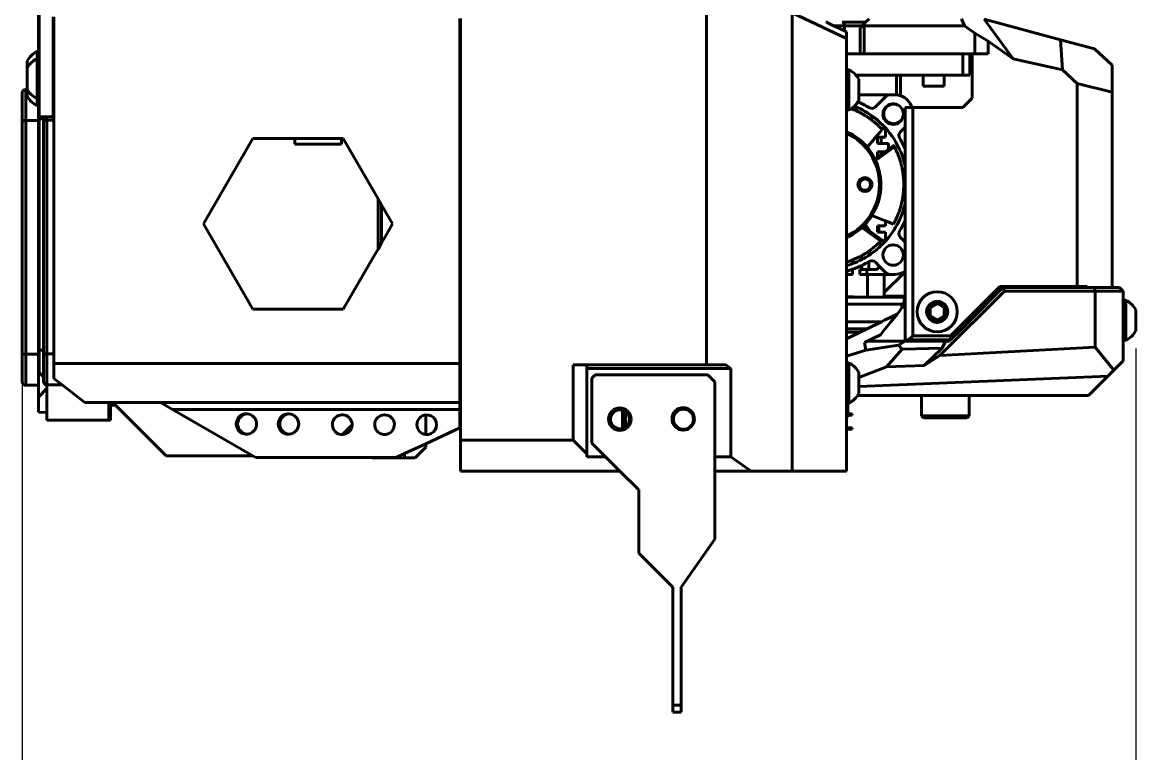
# Model space of a CAD drawing. Header units: millimetres. Extents: x 15 to 415, y 5 to 292.
# Drawn here: x 292.75 to 332.25, y 201.24 to 227.16 of the extents above; entities that cross this region are included whole.
import ezdxf

# ---------------------------------------------------------------- set-up
doc = ezdxf.new("R2010")
doc.units = ezdxf.units.MM
doc.layers.add('Annotations', color=7, linetype='Continuous')
doc.layers.add('Geometries', color=7, linetype='Continuous')
doc.styles.add('Shapr3', font='txt', dxfattribs={"height": 3.3495})
doc.dimstyles.new('ISO-25', dxfattribs={"dimtxt": 2.5, "dimasz": 2.5, "dimexe": 1.25, "dimexo": 0.625, "dimtad": 1, "dimtxsty": 'Standard', "dimcen": 2.5, "dimadec": 0, "dimazin": 0, "dimtfac": 1, "dimtmove": 0, "dimatfit": 3, "dimfxl": 1, "dimarcsym": 0})

# ---------------------------------------------------------------- blocks, each defined once
blk = doc.blocks.new('*D3')
at = {"layer": 'Annotations', "color": 0, "linetype": 'Continuous', "lineweight": 15}
for p, q in [((332.255, 215.59), (332.255, 187.633)), ((292.745, 214.808), (292.745, 187.633)), ((295.245, 188.883), (329.755, 188.883))]:
    blk.add_line(p, q, dxfattribs=at)
at = {"layer": 'Annotations', "color": 0}
for points in [[(295.245, 189.299), (295.245, 188.466), (292.745, 188.883)], [(329.755, 188.466), (329.755, 189.299), (332.255, 188.883)]]:
    blk.add_solid(points, dxfattribs=at)
at = {"layer": 'Defpoints', "color": 0}
for p in [(332.255, 216.215), (292.745, 215.433), (332.255, 188.883)]:
    blk.add_point(p, dxfattribs=at)
at = {"layer": 'Annotations', "color": 0, "lineweight": 15, "insert": (317.699, 191.576), "char_height": 3.3495, "attachment_point": 5, "style": 'Shapr3'}
blk.add_mtext('\\A1;158,04', dxfattribs=at)

msp = doc.modelspace()

# ---------------------------------------------------------------- linework, layer by layer
at = {"layer": 'Geometries', "linetype": 'Continuous', "lineweight": 40}
for p, q in [((293.3165, 226.1277), (293.3165, 232.3535)), ((293.3415, 225.5402), (293.3415, 229.4439)), ((317.0262, 215.0081), (317.0262, 228.1012)), ((293.8415, 225.5402), (293.8415, 227.3537)), ((293.8665, 225.5402), (293.8665, 227.3615)), ((308.2665, 227.2968), (308.2665, 225.2899)), ((308.2916, 227.2968), (308.2916, 225.2899)), ((320.0599, 212.0201), (320.0585, 227.4977)), ((320.0586, 227.4973), (321.9968, 226.5927)), ((322.7971, 227.2925), (322.6696, 227.1649)), ((326.0704, 227.2925), (326.1739, 227.0425)), ((326.8773, 227.2692), (329.5908, 226.5421)), ((326.8773, 227.2692), (327.9038, 225.8723)), ((321.2764, 227.1649), (321.2623, 227.1715)), ((321.2764, 227.1649), (321.461, 227.0788)), ((321.5444, 227.0399), (321.461, 227.0788)), ((321.9254, 226.8623), (321.5444, 227.0399)), ((321.5444, 227.0399), (321.9254, 227.0399)), ((322.6696, 227.1649), (321.8402, 227.1649)), ((321.9254, 227.0399), (321.9254, 226.8623)), ((321.9254, 227.0399), (322.5446, 227.0399)), ((321.9968, 226.829), (321.9254, 226.8623)), ((321.9968, 226.5927), (321.9968, 226.829)), ((322.5446, 227.0399), (322.4721, 226.9675)), ((322.4721, 226.0425), (322.4721, 226.9675)), ((322.5846, 227.08), (322.5446, 227.0399)), ((322.6696, 227.1649), (322.5846, 227.08)), ((322.6221, 227.0425), (322.5846, 227.08)), ((322.6221, 227.0425), (322.6221, 226.0425)), ((326.1739, 227.0425), (322.6221, 227.0425)), ((326.5507, 226.7761), (326.1739, 227.0425)), ((321.9968, 226.5927), (321.9968, 226.0399)), ((327.0242, 226.4942), (326.5507, 226.7761)), ((326.5507, 226.0425), (326.5507, 226.7761)), ((327.0242, 226.4942), (327.9038, 225.8723)), ((327.0242, 226.4942), (327.0242, 226.0425)), ((329.6548, 225.4754), (329.5908, 226.5421)), ((329.5908, 226.5421), (330.787, 226.2216)), ((293.3165, 226.1277), (293.2717, 226.1277)), ((293.2717, 225.8777), (293.2717, 226.1277)), ((293.3165, 225.8777), (293.3165, 226.1277)), ((324.2412, 226.0399), (321.9968, 226.0399)), ((324.711, 226.0399), (321.9968, 226.0399)), ((321.9968, 226.0399), (321.9968, 226.0399)), ((321.9968, 226.0399), (321.9968, 225.2899)), ((322.6221, 226.0425), (322.4721, 226.0425)), ((322.6221, 226.0425), (324.2412, 226.0425)), ((324.2412, 226.0425), (324.2412, 226.0399)), ((324.2412, 226.0425), (324.3209, 226.0425)), ((324.2412, 226.0399), (324.3209, 226.0399)), ((324.3209, 226.0399), (324.3209, 226.0425)), ((324.3209, 226.0425), (324.711, 226.0425)), ((324.711, 226.0425), (324.711, 226.0399)), ((324.711, 226.0425), (325.1709, 226.0425)), ((325.461, 226.0399), (324.711, 226.0399)), ((325.1709, 226.0425), (325.1711, 226.0425)), ((325.1711, 226.0425), (325.461, 226.0425)), ((325.461, 226.0425), (325.461, 226.0399)), ((325.461, 226.0425), (326.3971, 226.0425)), ((326.1209, 226.0399), (325.461, 226.0399)), ((326.1209, 225.2899), (326.1209, 226.0399)), ((326.1209, 226.0399), (326.3709, 226.0399)), ((326.3709, 226.0399), (326.3709, 225.2899)), ((326.3971, 226.0425), (326.4033, 226.0363)), ((326.3971, 226.0425), (326.5507, 226.0425)), ((326.3971, 226.0425), (326.4471, 225.9925)), ((326.5507, 226.0425), (327.0242, 226.0425)), ((330.787, 226.2216), (331.4221, 225.6396)), ((292.921, 225.5403), (292.921, 225.7902)), ((293.2717, 224.4527), (293.2717, 225.8777)), ((293.2717, 225.8777), (293.3165, 225.8777)), ((293.3165, 225.8777), (293.3335, 225.8777)), ((293.3335, 225.5402), (293.3335, 225.8777)), ((326.4471, 225.9925), (326.4471, 224.4675)), ((329.6548, 225.4754), (327.9038, 225.8723)), ((331.4221, 225.6396), (331.4221, 224.6822)), ((292.921, 224.7902), (292.921, 225.5402)), ((293.3335, 224.7902), (293.3335, 225.5402)), ((293.3335, 225.5402), (293.3415, 225.5402)), ((293.3415, 224.7902), (293.3415, 225.5402)), ((293.8415, 224.7902), (293.8415, 225.5402)), ((293.8665, 225.5402), (293.8415, 225.5402)), ((293.8665, 224.7902), (293.8665, 225.5402)), ((308.2665, 225.2899), (308.2916, 225.2899)), ((308.2665, 225.2899), (308.2665, 224.1633)), ((308.2916, 225.2899), (308.2916, 224.1633)), ((322.0172, 225.2899), (321.9968, 225.2899)), ((321.9968, 225.2899), (321.9968, 225.1402)), ((322.0791, 225.4777), (322.0172, 225.4777)), ((322.0172, 225.4777), (322.0172, 225.2899)), ((322.0172, 225.2899), (322.0172, 225.1402)), ((322.0791, 225.4777), (322.0791, 224.0527)), ((323.7601, 225.2899), (322.3256, 225.2899)), ((323.7601, 224.5905), (323.7601, 225.2899)), ((323.9101, 225.2899), (323.7601, 225.2899)), ((323.9101, 225.2899), (323.9101, 224.5597)), ((324.711, 225.2899), (323.9101, 225.2899)), ((325.461, 225.2899), (324.711, 225.2899)), ((324.711, 225.2899), (324.711, 224.8965)), ((326.1209, 225.2899), (325.461, 225.2899)), ((325.461, 225.2899), (325.461, 224.8965)), ((326.3709, 225.2899), (326.1209, 225.2899)), ((329.6548, 225.4754), (330.1813, 224.9884)), ((321.9968, 225.1402), (321.9968, 224.3902)), ((322.0172, 225.1402), (321.9968, 225.1402)), ((322.0172, 225.1402), (322.0172, 224.3902)), ((322.4297, 225.1402), (322.4297, 224.5925)), ((325.461, 224.8965), (324.711, 224.8965)), ((330.1813, 217.7878), (330.1813, 224.9884)), ((331.4221, 224.6822), (330.1813, 224.9884)), ((292.7453, 223.6295), (292.7453, 224.6563)), ((292.8703, 224.7813), (292.8703, 223.6813)), ((292.8703, 224.7813), (292.921, 224.7813)), ((292.921, 224.7813), (292.921, 224.7901)), ((292.921, 224.5402), (292.921, 224.7813)), ((293.2717, 224.4527), (293.3165, 224.4527)), ((293.2717, 224.2027), (293.2717, 224.4527)), ((293.3165, 224.2027), (293.3165, 224.4527)), ((293.3165, 224.4527), (293.3335, 224.4527)), ((293.3335, 224.4527), (293.3335, 224.7902)), ((293.3335, 224.7902), (293.3415, 224.7902)), ((293.3415, 223.8053), (293.3415, 224.7902)), ((293.8415, 224.7902), (293.8665, 224.7902)), ((293.8415, 223.8053), (293.8415, 224.7902)), ((293.8665, 223.6938), (293.8665, 224.7902)), ((322.4297, 224.5925), (322.4297, 224.3902)), ((323.5289, 224.5925), (322.4297, 224.5925)), ((323.3963, 224.5376), (323.022, 224.1633)), ((323.7101, 224.5925), (323.5289, 224.5925)), ((326.4471, 224.4675), (326.1221, 224.1425)), ((331.4221, 224.6822), (331.4221, 217.7503)), ((293.2717, 224.2027), (293.3165, 224.2027)), ((293.3165, 223.6813), (293.3165, 224.2027)), ((308.2916, 224.1633), (308.2665, 224.1633)), ((308.2665, 224.1633), (308.2665, 222.6633)), ((308.2916, 224.1633), (308.2916, 222.6633)), ((321.9968, 224.3902), (322.0172, 224.3902)), ((321.9968, 224.3902), (321.9968, 224.2823)), ((321.9968, 224.2823), (321.9968, 224.1518)), ((321.9968, 224.1518), (322.0172, 224.1454)), ((321.9968, 224.1518), (321.9968, 223.2846)), ((322.0172, 224.3902), (322.0172, 224.2762)), ((322.0172, 224.2762), (322.0172, 224.1454)), ((322.0172, 224.1454), (322.0172, 224.0527)), ((322.0172, 224.0527), (322.0791, 224.0527)), ((324.0721, 223.4457), (324.0721, 224.1425)), ((324.0721, 224.1425), (324.3101, 224.1425)), ((324.3101, 224.1425), (324.3471, 224.1425)), ((324.3471, 224.1425), (324.3471, 216.0425)), ((324.3471, 224.1425), (326.1221, 224.1425)), ((292.7453, 223.6295), (292.7453, 223.6301)), ((292.7453, 215.4331), (292.7453, 223.6295)), ((293.3165, 223.6813), (292.8703, 223.6813)), ((292.8703, 223.6813), (292.8703, 215.3813)), ((293.3165, 215.3813), (293.3165, 223.6813)), ((293.4953, 223.8053), (293.3415, 223.8053)), ((293.3415, 223.8053), (293.3415, 223.7331)), ((293.4953, 223.7331), (293.3415, 223.7331)), ((293.3415, 223.7331), (293.3415, 215.526)), ((293.4953, 223.7331), (293.4953, 223.8053)), ((293.6203, 223.8053), (293.4953, 223.8053)), ((293.4953, 223.642), (293.4953, 223.7331)), ((293.4953, 215.526), (293.4953, 223.642)), ((293.6203, 223.8053), (293.6203, 223.6938)), ((293.8415, 223.8053), (293.6203, 223.8053)), ((293.6203, 223.6938), (293.6203, 215.3938)), ((293.8665, 223.6938), (293.6203, 223.6938)), ((293.8665, 215.3938), (293.8665, 223.6938)), ((321.9968, 223.2846), (321.9968, 223.2296)), ((321.9968, 223.2296), (321.9968, 219.5804)), ((323.3726, 223.39), (323.2274, 223.39)), ((323.3726, 223.09), (323.3726, 223.39)), ((323.9059, 223.2794), (324.0721, 223.4457)), ((324.0721, 222.6728), (324.0721, 223.4457)), ((300.9237, 223.0401), (299.1737, 220.009)), ((302.4203, 223.0401), (300.9237, 223.0401)), ((302.4203, 223.0401), (302.4203, 222.8367)), ((304.0703, 223.0401), (302.4203, 223.0401)), ((304.0703, 222.8367), (302.4203, 222.8367)), ((304.1351, 223.0401), (304.0703, 223.0401)), ((304.0703, 223.0401), (304.0703, 222.8367)), ((305.3703, 220.9006), (304.1351, 223.0401)), ((323.0944, 222.865), (323.0944, 223.09)), ((323.0944, 223.09), (323.2194, 223.09)), ((323.2194, 222.865), (323.0944, 222.865)), ((323.2194, 223.09), (323.2194, 222.865)), ((323.2194, 223.09), (323.3726, 223.09)), ((323.4851, 222.865), (323.2194, 222.865)), ((323.4851, 222.662), (323.4851, 222.865)), ((308.2665, 222.6633), (308.2916, 222.6633)), ((308.2665, 222.6633), (308.2665, 222.6258)), ((308.2665, 222.6258), (308.2665, 221.5765)), ((308.2665, 222.6258), (308.2916, 222.6258)), ((308.2916, 222.6633), (308.2916, 222.6258)), ((308.2916, 222.6258), (308.2916, 221.5765)), ((323.0944, 222.3747), (323.0944, 222.565)), ((323.0944, 222.565), (323.2194, 222.565)), ((323.2194, 222.4666), (323.0944, 222.3746)), ((323.2194, 222.4666), (323.0944, 222.3747)), ((323.2194, 222.565), (323.2194, 222.4667)), ((323.2194, 222.565), (323.3532, 222.565)), ((323.3533, 222.565), (323.2194, 222.4666)), ((323.2194, 222.3976), (323.4463, 222.565)), ((323.3532, 222.565), (323.2194, 222.4666)), ((323.4851, 222.662), (323.3532, 222.565)), ((323.4851, 222.6619), (323.3533, 222.565)), ((323.4463, 222.565), (323.485, 222.5936)), ((323.485, 222.5936), (323.6898, 222.7447)), ((323.6644, 222.7939), (323.4851, 222.662)), ((323.6644, 222.7938), (323.4851, 222.6619)), ((323.6644, 222.7938), (323.6643, 222.7939)), ((323.6644, 222.7938), (323.6643, 222.7939)), ((323.6898, 222.7447), (323.6909, 222.7456)), ((324.0721, 222.0738), (324.0721, 222.6728)), ((323.0944, 222.3747), (323.0024, 222.3071)), ((323.0024, 222.307), (323.0944, 222.3746)), ((323.0267, 222.2553), (323.1414, 222.34)), ((323.1414, 222.34), (323.2194, 222.3976)), ((324.0721, 221.665), (324.0721, 222.0738)), ((324.0107, 221.665), (324.0721, 221.665)), ((324.0721, 220.7363), (324.0721, 221.665)), ((308.2665, 221.5765), (308.2916, 221.5765)), ((308.2665, 221.5765), (308.2665, 221.0765)), ((308.2916, 221.5765), (308.2916, 221.0765)), ((305.4953, 220.6841), (305.3703, 220.9006)), ((305.3703, 219.1173), (305.3703, 220.9006)), ((308.2665, 221.0765), (308.2665, 221.0638)), ((308.2916, 221.0765), (308.2665, 221.0765)), ((308.2665, 221.0638), (308.2665, 221.0635)), ((308.2916, 221.0638), (308.2665, 221.0638)), ((308.2665, 221.0635), (308.2665, 221.0487)), ((308.2665, 221.0635), (308.2916, 221.0635)), ((308.2665, 221.0487), (308.2665, 221.0066)), ((308.2916, 221.0487), (308.2665, 221.0487)), ((308.2665, 221.0066), (308.2665, 220.9421)), ((308.2665, 221.0066), (308.2916, 221.0066)), ((308.2916, 220.9421), (308.2665, 220.9421)), ((308.2665, 220.9421), (308.2665, 220.9388)), ((308.2665, 220.9388), (308.2665, 220.8925)), ((308.2665, 220.9388), (308.2916, 220.9388)), ((308.2665, 220.8925), (308.2665, 220.843)), ((308.2916, 220.8925), (308.2665, 220.8925)), ((308.2916, 221.0765), (308.2916, 221.0638)), ((308.2916, 221.0638), (308.2916, 221.0635)), ((308.2916, 221.0635), (308.2916, 221.0487)), ((308.2916, 221.0487), (308.2916, 221.0066)), ((308.2916, 221.0066), (308.2916, 220.9421)), ((308.2916, 220.9421), (308.2916, 220.9388)), ((308.2916, 220.9388), (308.2916, 220.8925)), ((308.2916, 220.8925), (308.2916, 220.843)), ((305.8851, 220.009), (305.4953, 220.6841)), ((305.4953, 220.6841), (305.4953, 220.0438)), ((308.2665, 220.843), (308.2665, 220.7811)), ((308.2665, 220.843), (308.2916, 220.843)), ((308.2665, 220.7811), (308.2916, 220.7811)), ((308.2665, 220.7811), (308.2665, 220.6873)), ((308.2665, 220.6873), (308.2665, 220.6776)), ((308.2916, 220.6873), (308.2665, 220.6873)), ((308.2665, 220.6776), (308.2916, 220.6776)), ((308.2665, 220.6776), (308.2665, 220.6043)), ((308.2916, 220.6043), (308.2665, 220.6043)), ((308.2665, 220.6043), (308.2665, 220.5523)), ((308.2665, 220.5523), (308.2665, 220.4998)), ((308.2665, 220.5523), (308.2916, 220.5523)), ((308.2665, 220.4998), (308.2916, 220.4998)), ((308.2665, 220.4998), (308.2665, 220.3242)), ((308.2916, 220.843), (308.2916, 220.7811)), ((308.2916, 220.7811), (308.2916, 220.6873)), ((308.2916, 220.6873), (308.2916, 220.6776)), ((308.2916, 220.6776), (308.2916, 220.6043)), ((308.2916, 220.6043), (308.2916, 220.5523)), ((308.2916, 220.5523), (308.2916, 220.4998)), ((308.2916, 220.4998), (308.2916, 220.3242)), ((324.0721, 220.1372), (324.0721, 220.7363)), ((308.2665, 220.3242), (308.2665, 220.3054)), ((308.2916, 220.3242), (308.2665, 220.3242)), ((308.2665, 220.3054), (308.2665, 220.2124)), ((308.2665, 220.3054), (308.2916, 220.3054)), ((308.2665, 220.2124), (308.2665, 220.1629)), ((308.2916, 220.2124), (308.2665, 220.2124)), ((308.2665, 220.1629), (308.2916, 220.1629)), ((308.2665, 220.1629), (308.2665, 220.125)), ((308.2665, 220.125), (308.2916, 220.125)), ((308.2665, 220.125), (308.2665, 219.8885)), ((308.2916, 220.3242), (308.2916, 220.3054)), ((308.2916, 220.3054), (308.2916, 220.2124)), ((308.2916, 220.2124), (308.2916, 220.1629)), ((308.2916, 220.1629), (308.2916, 220.125)), ((308.2916, 220.125), (308.2916, 219.8885)), ((323.3726, 219.94), (323.3726, 220.1135)), ((324.0721, 219.3644), (324.0721, 220.1372)), ((299.1737, 220.009), (300.9237, 216.9779)), ((305.4953, 219.3338), (305.4953, 220.0438)), ((305.8851, 220.009), (305.6203, 219.5504)), ((308.2665, 219.8885), (308.2665, 219.8587)), ((308.2916, 219.8885), (308.2665, 219.8885)), ((308.2665, 219.8587), (308.2665, 219.755)), ((308.2665, 219.8587), (308.2916, 219.8587)), ((308.2665, 219.755), (308.2665, 219.7129)), ((308.2916, 219.755), (308.2665, 219.755)), ((308.2665, 219.7129), (308.2665, 219.6933)), ((308.2665, 219.7129), (308.2916, 219.7129)), ((308.2665, 219.6933), (308.2665, 219.44)), ((308.2665, 219.6933), (308.2916, 219.6933)), ((308.2916, 219.8885), (308.2916, 219.8587)), ((308.2916, 219.8587), (308.2916, 219.755)), ((308.2916, 219.755), (308.2916, 219.7129)), ((308.2916, 219.7129), (308.2916, 219.6933)), ((308.2916, 219.6933), (308.2916, 219.44)), ((322.537, 219.8807), (323.2085, 219.4004)), ((322.5786, 219.9197), (322.8356, 219.7352)), ((322.8356, 219.7354), (322.5787, 219.9198)), ((322.8356, 219.7354), (322.6731, 219.9674)), ((323.2462, 219.4406), (322.8356, 219.7354)), ((323.2462, 219.4406), (322.8356, 219.7352)), ((323.0944, 219.715), (323.0944, 219.94)), ((323.0944, 219.94), (323.1444, 219.94)), ((323.1444, 219.715), (323.0944, 219.715)), ((323.1444, 219.94), (323.1444, 219.715)), ((323.1444, 219.94), (323.3726, 219.94)), ((323.3726, 219.715), (323.1444, 219.715)), ((323.3726, 219.415), (323.3726, 219.715)), ((305.3703, 219.1173), (305.4953, 219.3338)), ((305.4953, 219.3338), (305.6203, 219.5504)), ((308.2665, 219.44), (308.2665, 219.4224)), ((308.2916, 219.44), (308.2665, 219.44)), ((308.2665, 219.4224), (308.2665, 219.3813)), ((308.2916, 219.4224), (308.2665, 219.4224)), ((308.2665, 219.3813), (308.2665, 219.277)), ((308.2665, 219.3813), (308.2916, 219.3813)), ((308.2916, 219.44), (308.2916, 219.4224)), ((308.2916, 219.4224), (308.2916, 219.3813)), ((308.2916, 219.3813), (308.2916, 219.277)), ((321.9968, 219.5804), (321.9968, 219.5254)), ((321.9968, 219.5254), (321.9968, 218.6583)), ((323.2225, 219.415), (323.3726, 219.415)), ((323.2462, 219.4406), (323.2462, 219.4407)), ((323.2462, 219.4406), (323.2462, 219.4407)), ((324.0721, 219.3644), (323.9059, 219.5307)), ((324.0721, 218.333), (324.0721, 219.3644)), ((304.1351, 216.9779), (305.2453, 218.9009)), ((305.3703, 219.1173), (305.2453, 218.9009)), ((308.2916, 219.277), (308.2665, 219.277)), ((308.2665, 219.277), (308.2665, 219.2461)), ((308.2665, 219.2461), (308.2665, 219.0049)), ((308.2665, 219.2461), (308.2916, 219.2461)), ((308.2665, 219.0049), (308.2665, 218.9687)), ((308.2916, 219.0049), (308.2665, 219.0049)), ((308.2665, 218.9687), (308.2665, 218.9197)), ((308.2916, 218.9687), (308.2665, 218.9687)), ((308.2665, 218.9197), (308.2665, 218.8252)), ((308.2665, 218.9197), (308.2916, 218.9197)), ((308.2916, 219.277), (308.2916, 219.2461)), ((308.2916, 219.2461), (308.2916, 219.0049)), ((308.2916, 219.0049), (308.2916, 218.9687)), ((308.2916, 218.9687), (308.2916, 218.9197)), ((308.2916, 218.9197), (308.2916, 218.8252)), ((322.5351, 218.887), (322.5351, 218.7451)), ((322.7967, 219.0499), (322.7851, 219.0418)), ((322.7851, 219.0418), (322.7851, 218.8913)), ((322.7967, 219.05), (322.8684, 218.9476)), ((308.2665, 218.8252), (308.2665, 218.8053)), ((308.2916, 218.8252), (308.2665, 218.8252)), ((308.2665, 218.8053), (308.2665, 218.6226)), ((308.2665, 218.8053), (308.2916, 218.8053)), ((308.2665, 218.6226), (308.2665, 218.5714)), ((308.2916, 218.6226), (308.2665, 218.6226)), ((308.2665, 218.5714), (308.2665, 218.5193)), ((308.2916, 218.5714), (308.2665, 218.5714)), ((308.2665, 218.5193), (308.2665, 218.4437)), ((308.2665, 218.5193), (308.2916, 218.5193)), ((308.2916, 218.8252), (308.2916, 218.8053)), ((308.2916, 218.8053), (308.2916, 218.6226)), ((308.2916, 218.6226), (308.2916, 218.5714)), ((308.2916, 218.5714), (308.2916, 218.5193)), ((308.2916, 218.5193), (308.2916, 218.4437)), ((321.9968, 218.6583), (321.9968, 218.5277)), ((321.9968, 218.5277), (321.9968, 218.3327)), ((322.2101, 218.5995), (322.2101, 218.7336)), ((322.5351, 218.5353), (322.5351, 218.3925)), ((322.7851, 218.6703), (322.7851, 218.3925)), ((323.022, 218.6468), (323.1415, 218.5273)), ((323.1415, 218.5273), (323.3788, 218.29)), ((308.2916, 218.4437), (308.2665, 218.4437)), ((308.2665, 218.4437), (308.2665, 218.4332)), ((308.2665, 218.4332), (308.2665, 218.3305)), ((308.2665, 218.4332), (308.2916, 218.4332)), ((308.2665, 218.3305), (308.2665, 218.2693)), ((308.2916, 218.3305), (308.2665, 218.3305)), ((308.2665, 218.2693), (308.2665, 218.2193)), ((308.2916, 218.2693), (308.2665, 218.2693)), ((308.2665, 218.2193), (308.2665, 218.2015)), ((308.2665, 218.2193), (308.2916, 218.2193)), ((308.2665, 218.2015), (308.2916, 218.2015)), ((308.2665, 218.2015), (308.2665, 217.7015)), ((308.2916, 218.4437), (308.2916, 218.4332)), ((308.2916, 218.4332), (308.2916, 218.3305)), ((308.2916, 218.3305), (308.2916, 218.2693)), ((308.2916, 218.2693), (308.2916, 218.2193)), ((308.2916, 218.2193), (308.2916, 218.2015)), ((308.2916, 218.2015), (308.2916, 217.7015)), ((321.9968, 218.3327), (321.9968, 218.2175)), ((321.9968, 218.2175), (322.2101, 218.2175)), ((321.9968, 218.2175), (321.9968, 217.4242)), ((322.2101, 218.2175), (322.2101, 218.3998)), ((322.4601, 218.3925), (322.4601, 218.2175)), ((322.5351, 218.3925), (322.4601, 218.3925)), ((322.4601, 218.2175), (322.7101, 218.2175)), ((322.7101, 218.3925), (322.5351, 218.3925)), ((322.7851, 218.3925), (322.7101, 218.3925)), ((322.7101, 218.2175), (322.7101, 218.3925)), ((322.7101, 218.2175), (322.7376, 218.2175)), ((322.7376, 218.2175), (322.7376, 217.415)), ((322.7376, 218.2175), (323.3326, 218.2175)), ((323.0169, 218.3925), (322.7851, 218.3925)), ((324.0479, 218.29), (323.3326, 217.5747)), ((323.3326, 218.2175), (323.3326, 217.5747)), ((323.3326, 218.2175), (323.5289, 218.2175)), ((323.3963, 218.2724), (323.3788, 218.29)), ((323.5289, 218.2175), (323.7101, 218.2175)), ((324.0479, 218.29), (324.0023, 218.29)), ((324.0721, 218.29), (324.0479, 218.29)), ((324.0721, 218.29), (324.0721, 218.333)), ((324.0721, 217.4503), (324.0721, 218.29)), ((308.2665, 217.7015), (308.2665, 217.5192)), ((308.2916, 217.7015), (308.2665, 217.7015)), ((308.2916, 217.7015), (308.2916, 217.5192)), ((325.688, 216.0425), (327.4333, 217.7878)), ((327.5393, 217.7878), (325.719, 215.9675)), ((326.3557, 216.5634), (327.5426, 217.7503)), ((327.5393, 217.7878), (327.4333, 217.7878)), ((330.1813, 217.7878), (327.5393, 217.7878)), ((327.5944, 217.6253), (327.5426, 217.7503)), ((327.5426, 217.7503), (327.7472, 217.7503)), ((327.7472, 217.7503), (328.2472, 217.7503)), ((328.2472, 217.7503), (329.0222, 217.7503)), ((329.0222, 217.7503), (330.4972, 217.7503)), ((330.1813, 217.7878), (330.5277, 217.7878)), ((330.4972, 217.7503), (330.5277, 217.7503)), ((330.5277, 217.7503), (330.5277, 217.7878)), ((330.5277, 217.7503), (330.7766, 217.7503)), ((330.8101, 217.6253), (330.7766, 217.7503)), ((330.7766, 217.7503), (331.4221, 217.7503)), ((331.4221, 217.7503), (331.6813, 217.7503)), ((331.6813, 217.7503), (331.8063, 217.6253)), ((308.2665, 217.5192), (308.2916, 217.5192)), ((308.2665, 217.5192), (308.2665, 216.4133)), ((308.2916, 217.5192), (308.2916, 216.4133)), ((321.9968, 217.4242), (321.9968, 217.415)), ((321.9968, 217.4242), (322.2351, 217.4242)), ((322.2694, 217.415), (321.9968, 217.415)), ((321.9968, 217.415), (321.9968, 217.165)), ((322.2694, 217.415), (322.2351, 217.4242)), ((322.7376, 217.415), (322.2694, 217.415)), ((323.3326, 217.415), (322.7376, 217.415)), ((323.3326, 217.4503), (323.3326, 217.5747)), ((323.3326, 217.4436), (323.3326, 217.4503)), ((323.3377, 217.4503), (323.3326, 217.4436)), ((323.3326, 217.4503), (323.3377, 217.4503)), ((323.3326, 217.415), (323.3326, 217.4436)), ((324.0351, 217.415), (323.3326, 217.415)), ((323.3377, 217.4503), (324.0721, 217.4503)), ((324.0351, 217.24), (324.0351, 217.415)), ((324.0721, 217.2179), (324.0721, 217.4503)), ((327.5944, 217.6253), (325.3071, 215.338)), ((330.8101, 217.6253), (327.5944, 217.6253)), ((330.8101, 215.6373), (330.8101, 217.6253)), ((331.8063, 217.6253), (330.8101, 217.6253)), ((331.8063, 217.5253), (331.8063, 217.6253)), ((331.8063, 217.5253), (331.8063, 216.9652)), ((331.9041, 217.3027), (331.8422, 217.3027)), ((331.8422, 217.3027), (331.8422, 216.9652)), ((331.9041, 217.3027), (331.9041, 215.8777)), ((300.9237, 216.9779), (304.1351, 216.9779)), ((323.9601, 217.165), (321.9968, 217.165)), ((321.9968, 217.165), (321.9968, 216.54)), ((323.7864, 216.8118), (323.879, 216.9277)), ((323.879, 216.9277), (323.9216, 216.9811)), ((323.9601, 217.0292), (323.9216, 216.9811)), ((323.9601, 217.0292), (323.9601, 217.165)), ((324.0351, 217.1232), (323.9601, 217.0292)), ((324.0351, 217.24), (324.0351, 217.2179)), ((324.0351, 217.2179), (324.0351, 217.1232)), ((324.0721, 217.2179), (324.0351, 217.2179)), ((324.0721, 217.1696), (324.0351, 217.1232)), ((324.0721, 217.1696), (324.0721, 217.2179)), ((324.0721, 215.8925), (324.0721, 217.1696)), ((324.961, 217.0346), (324.9804, 217.0458)), ((324.961, 217.0346), (324.961, 216.995)), ((324.961, 216.7548), (324.961, 216.995)), ((325.2049, 217.1754), (324.9804, 217.0458)), ((325.211, 217.1789), (325.2049, 217.1754)), ((325.211, 217.1789), (325.4544, 217.0384)), ((325.461, 217.0346), (325.4544, 217.0384)), ((325.461, 217.0346), (325.461, 217.0257)), ((325.461, 217.0257), (325.461, 216.7855)), ((331.8422, 216.9652), (331.8063, 216.9652)), ((331.8063, 216.2152), (331.8063, 216.9652)), ((331.8422, 216.9652), (331.8422, 216.2152)), ((332.2547, 216.9652), (332.2547, 216.2152)), ((323.2353, 216.54), (321.9968, 216.54)), ((321.9968, 216.54), (321.9968, 216.29)), ((322.7283, 216.29), (323.2353, 216.54)), ((323.2353, 216.54), (323.3418, 216.5925)), ((323.3418, 216.5925), (323.7864, 216.8118)), ((323.5693, 216.54), (323.4191, 216.3518)), ((323.7864, 216.8118), (323.5693, 216.54)), ((324.961, 216.7459), (324.961, 216.7548)), ((324.961, 216.7459), (324.9676, 216.7421)), ((325.211, 216.6016), (324.9676, 216.7421)), ((325.211, 216.6016), (325.217, 216.605)), ((325.211, 216.5152), (325.2112, 216.5152)), ((325.217, 216.605), (325.461, 216.7459)), ((325.461, 216.7459), (325.461, 216.7855)), ((326.0596, 216.2673), (326.3557, 216.5634)), ((308.2916, 216.4133), (308.2665, 216.4133)), ((308.2665, 216.4133), (308.2665, 215.0521)), ((308.2916, 216.4133), (308.2916, 214.9133)), ((322.7283, 216.29), (321.9968, 216.29)), ((321.9968, 216.29), (321.9968, 216.165)), ((322.4749, 216.165), (321.9968, 216.165)), ((321.9968, 216.165), (321.9968, 215.9292)), ((321.9968, 215.9292), (322.4749, 216.165)), ((322.4749, 216.165), (322.7283, 216.29)), ((323.2699, 216.165), (323.2077, 216.0871)), ((323.3697, 216.29), (323.2699, 216.165)), ((323.3697, 216.29), (323.4095, 216.3399)), ((323.4191, 216.3518), (323.4095, 216.3399)), ((325.6848, 215.8925), (326.0596, 216.2673)), ((331.8422, 216.2152), (331.8063, 216.2152)), ((331.8063, 215.151), (331.8063, 216.2152)), ((331.8422, 216.2152), (331.8422, 215.8777)), ((321.9968, 215.9292), (321.9968, 215.3132)), ((323.1988, 216.076), (322.6292, 215.7951)), ((322.6292, 215.7951), (322.789, 215.8528)), ((322.6774, 215.5272), (322.6292, 215.7951)), ((322.789, 215.8528), (324.0779, 215.8528)), ((323.1988, 216.076), (323.2077, 216.0871)), ((324.0779, 215.8528), (323.8376, 215.7089)), ((324.1971, 215.8925), (324.0721, 215.8925)), ((324.0779, 215.8528), (325.5059, 215.8528)), ((324.1971, 215.8925), (324.3471, 216.0425)), ((325.644, 215.8925), (324.1971, 215.8925)), ((324.3471, 216.0425), (325.688, 216.0425)), ((325.5059, 215.8528), (325.3838, 215.6014)), ((325.6451, 215.8528), (325.5059, 215.8528)), ((325.719, 215.9675), (325.644, 215.8925)), ((325.644, 215.8925), (325.6848, 215.8925)), ((325.6451, 215.8528), (325.6848, 215.8925)), ((325.719, 215.9675), (325.688, 216.0425)), ((331.9041, 215.8777), (331.8422, 215.8777)), ((292.7453, 214.4063), (292.7453, 215.4331)), ((292.8703, 215.3813), (293.3165, 215.3813)), ((292.8703, 215.3813), (292.8703, 214.2813)), ((293.3165, 214.2813), (293.3165, 215.3813)), ((293.4953, 215.526), (293.3415, 215.526)), ((293.3415, 214.7316), (293.3415, 215.526)), ((293.4953, 215.4456), (293.4953, 215.526)), ((293.4953, 214.5779), (293.4953, 215.4456)), ((293.6203, 215.3938), (293.6203, 214.2938)), ((293.6203, 215.3938), (293.8665, 215.3938)), ((293.8665, 215.0521), (293.8665, 215.3938)), ((322.6774, 215.5272), (321.9968, 215.3132)), ((322.6774, 215.5272), (323.8376, 215.7089)), ((323.4067, 214.9398), (323.9727, 215.5591)), ((323.8376, 215.7089), (323.9727, 215.5591)), ((323.9727, 215.5591), (325.3838, 215.6014)), ((325.3838, 215.6014), (324.7418, 214.9798)), ((325.3071, 215.338), (324.7418, 214.9798)), ((325.3071, 215.338), (330.8101, 215.6373)), ((330.8101, 215.6373), (331.4728, 214.8176)), ((293.8665, 215.0521), (308.2665, 215.0521)), ((293.8665, 214.52), (293.8665, 215.0521)), ((308.2665, 214.9133), (308.2665, 215.0521)), ((312.2899, 215.0081), (312.7649, 215.0081)), ((312.2899, 212.3398), (312.2899, 215.0081)), ((312.7649, 215.0081), (317.0262, 215.0081)), ((312.7649, 215.0081), (312.7813, 214.9916)), ((312.7813, 214.9916), (312.7813, 214.8831)), ((317.7046, 215.0081), (317.0262, 215.0081)), ((317.7046, 215.0081), (317.8831, 214.8831)), ((321.9968, 215.3132), (321.9968, 214.8842)), ((322.0172, 215.0777), (322.0172, 214.7402)), ((322.0791, 215.0777), (322.0172, 215.0777)), ((322.0791, 215.0777), (322.0791, 213.6527)), ((322.4297, 214.563), (323.4067, 214.9398)), ((324.7418, 214.9798), (323.4067, 214.9398)), ((331.4728, 214.8176), (331.8063, 215.151)), ((293.3415, 214.7316), (293.4953, 214.5779)), ((293.4953, 214.4188), (293.4953, 214.5779)), ((308.2665, 214.9133), (308.2916, 214.9133)), ((308.2665, 214.8758), (308.2665, 214.9133)), ((308.2665, 214.8758), (308.2916, 214.8758)), ((308.2665, 214.2263), (308.2665, 214.8758)), ((308.2916, 214.9133), (308.2916, 214.8758)), ((308.2916, 214.8758), (308.2916, 214.2263)), ((312.7813, 214.8831), (312.7813, 211.8483)), ((317.8831, 214.8831), (312.7813, 214.8831)), ((313.0753, 214.6581), (312.9503, 214.5331)), ((313.0753, 214.6581), (317.075, 214.6581)), ((317.3248, 214.4081), (317.075, 214.6581)), ((317.8831, 214.8831), (317.8831, 211.7398)), ((321.9968, 214.884), (321.9968, 214.8842)), ((321.9968, 214.884), (321.9968, 214.7402)), ((321.9968, 214.7402), (321.9968, 213.9902)), ((322.0172, 214.7402), (321.9968, 214.7402)), ((322.0172, 214.7402), (322.0172, 213.9902)), ((322.4297, 214.7402), (322.4297, 214.563)), ((331.2616, 214.6063), (322.4297, 214.2438)), ((322.4297, 214.563), (322.4297, 214.2438)), ((330.5806, 213.9253), (331.2616, 214.6063)), ((331.4728, 214.8176), (331.2616, 214.6063)), ((293.3165, 214.2813), (292.8703, 214.2813)), ((293.3165, 213.8607), (293.3165, 214.2813)), ((293.6203, 214.1645), (293.3165, 213.8607)), ((294.162, 214.2938), (293.6203, 214.2938)), ((293.6203, 214.1645), (293.6203, 214.2938)), ((293.6203, 213.3176), (293.6203, 214.1645)), ((294.162, 214.2938), (293.8665, 214.52)), ((294.9688, 213.6763), (294.162, 214.2938)), ((308.2665, 213.6763), (308.2665, 214.2263)), ((308.2916, 214.2263), (308.2665, 214.2263)), ((308.2916, 214.2263), (308.2916, 213.5142)), ((312.9503, 212.23), (312.9503, 214.5331)), ((317.3223, 211.7398), (317.3248, 214.4081)), ((322.4297, 214.2438), (322.4297, 213.9902)), ((293.3165, 213.3308), (293.3165, 213.8607)), ((321.9968, 213.9902), (321.9968, 213.9253)), ((321.9968, 213.9902), (322.0172, 213.9902)), ((322.0172, 213.9253), (321.9968, 213.9253)), ((321.9968, 213.9253), (321.9968, 213.1449)), ((322.0172, 213.9902), (322.0172, 213.9253)), ((322.0172, 213.9253), (322.0172, 213.6527)), ((324.2342, 213.9253), (322.3908, 213.9253)), ((324.2342, 213.9253), (324.5001, 213.9253)), ((324.6485, 213.9253), (324.5001, 213.9253)), ((324.6485, 213.9253), (324.6485, 213.2003)), ((326.3485, 213.9253), (324.6485, 213.9253)), ((326.3485, 213.9253), (326.367, 213.9253)), ((326.3485, 213.9253), (326.3485, 213.2003)), ((330.5806, 213.9253), (326.367, 213.9253)), ((295.8211, 213.6763), (294.9688, 213.6763)), ((295.8703, 213.6763), (295.8211, 213.6763)), ((295.8211, 213.0438), (295.8211, 213.6763)), ((295.8703, 213.5739), (295.8703, 213.6763)), ((295.9558, 213.6763), (295.8703, 213.6763)), ((295.8703, 213.5739), (296.0583, 213.5739)), ((295.8703, 213.0438), (295.8703, 213.5739)), ((297.647, 213.6763), (295.9558, 213.6763)), ((295.9558, 213.6763), (296.0583, 213.5739)), ((296.0583, 213.5739), (297.8505, 211.7814)), ((308.2665, 213.6763), (297.647, 213.6763)), ((298.08, 213.4263), (297.647, 213.6763)), ((300.9292, 211.7814), (298.08, 213.4263)), ((308.2665, 213.4263), (298.08, 213.4263)), ((308.2665, 213.6763), (308.2665, 213.5142)), ((308.2665, 213.5142), (308.2916, 213.5142)), ((308.2665, 213.5142), (308.2665, 213.4459)), ((308.2916, 213.471), (308.2665, 213.4459)), ((308.2665, 213.4459), (308.2665, 213.4263)), ((308.2665, 212.7686), (308.2665, 213.4263)), ((308.2916, 213.5142), (308.2916, 213.471)), ((308.2916, 213.471), (308.2916, 212.3398)), ((314.0381, 213.4055), (314.0381, 212.7508)), ((314.1452, 212.7986), (314.1452, 213.3576)), ((322.0172, 213.6527), (322.035, 213.6527)), ((322.035, 213.6527), (322.035, 213.165)), ((322.035, 213.6277), (322.035, 213.6527)), ((322.035, 213.6527), (322.035, 213.6527)), ((322.035, 213.6527), (322.0541, 213.6527)), ((322.035, 213.6277), (322.0541, 213.6277)), ((322.035, 213.2715), (322.035, 213.6277)), ((322.0541, 213.6527), (322.0791, 213.6527)), ((322.0541, 213.6527), (322.0541, 213.6277)), ((293.6203, 213.3176), (293.3165, 213.3308)), ((293.6203, 213.0438), (293.6203, 213.3176)), ((295.8211, 213.0438), (293.6203, 213.0438)), ((295.8703, 213.0438), (295.8211, 213.0438)), ((307.0665, 212.5355), (307.0665, 213.2325)), ((321.9968, 213.1429), (322.0351, 213.165)), ((321.9968, 213.1449), (321.9968, 213.1449)), ((321.9968, 213.1449), (321.9968, 213.1429)), ((321.9968, 213.1429), (321.9968, 212.7715)), ((322.035, 213.165), (322.0267, 213.1604)), ((322.035, 213.2215), (322.035, 213.2715)), ((322.1894, 213.2715), (322.035, 213.2715)), ((322.0351, 213.165), (322.035, 213.2215)), ((322.035, 213.2215), (322.1894, 213.2215)), ((322.0351, 213.165), (322.035, 213.165)), ((322.1894, 213.2215), (322.1894, 213.2715)), ((324.6485, 213.2003), (324.7235, 213.1253)), ((324.6485, 213.2003), (326.3485, 213.2003)), ((326.2735, 213.1253), (324.7235, 213.1253)), ((326.3485, 213.2003), (326.2735, 213.1253)), ((304.1093, 212.5341), (304.4486, 212.8735)), ((304.4481, 212.8631), (304.1197, 212.5346)), ((307.0665, 212.209), (308.2665, 212.7686)), ((322.1894, 212.7715), (321.9968, 212.7715)), ((321.9968, 212.7715), (321.9968, 212.7215)), ((321.9968, 212.7215), (322.1894, 212.7215)), ((321.9968, 212.7215), (321.9968, 211.234)), ((322.1894, 212.7215), (322.1894, 212.7715)), ((305.5462, 212.5379), (305.6544, 212.5384)), ((306.3122, 211.8572), (307.0665, 212.209)), ((307.0665, 212.0814), (307.0665, 212.209)), ((308.2916, 212.3398), (312.2899, 212.3398)), ((308.2916, 212.3398), (308.2916, 211.234)), ((312.7813, 211.8483), (312.2899, 212.3398)), ((297.8505, 211.7814), (300.9292, 211.7814)), ((301.0388, 211.718), (300.9292, 211.7814)), ((306.0137, 211.718), (306.3122, 211.8572)), ((306.3128, 211.7064), (306.3122, 211.8572)), ((306.6915, 211.7064), (307.0665, 212.0814)), ((312.7813, 211.8483), (312.7813, 211.7398)), ((320.0585, 211.234), (320.0599, 212.0201)), ((301.0388, 211.718), (305.146, 211.718)), ((305.146, 211.718), (306.0137, 211.718)), ((305.146, 211.718), (305.163, 211.7011)), ((305.163, 211.7011), (306.3128, 211.7064)), ((306.3128, 211.7064), (306.6915, 211.7064)), ((312.7813, 211.7398), (313.4428, 211.7398)), ((313.4428, 211.7398), (313.9512, 211.234)), ((317.3218, 211.234), (317.3223, 211.7398)), ((317.8831, 211.7398), (317.3223, 211.7398)), ((317.8831, 211.7398), (318.6054, 211.234)), ((313.9512, 211.234), (308.2916, 211.234)), ((313.9512, 211.234), (314.6057, 210.5828)), ((317.3195, 208.8227), (317.3218, 211.234)), ((318.6054, 211.234), (317.3218, 211.234)), ((318.6054, 211.234), (320.0585, 211.234)), ((321.9968, 211.234), (320.0592, 211.234)), ((314.6235, 210.5828), (314.6057, 210.5828)), ((314.6235, 208.3192), (314.6235, 210.5828)), ((316.1252, 207.1169), (317.3195, 208.8227)), ((314.6235, 208.3192), (315.8252, 207.1175)), ((315.8252, 202.9352), (315.8252, 207.1175)), ((316.1252, 207.1169), (316.1252, 202.9352)), ((315.8252, 202.6852), (315.8252, 202.9352)), ((315.8252, 202.9352), (316.1252, 202.9352)), ((316.1252, 202.6852), (315.8252, 202.6852)), ((316.1252, 202.9352), (316.1252, 202.6852))]:
    msp.add_line(p, q, dxfattribs=at)
at = {"layer": 'Geometries', "linetype": 'Continuous', "lineweight": 40, "flags": 128}
for points in [[(322.3395, 224.0212), (322.3584, 224.0125), (322.3782, 224.0032), (322.3977, 223.9939), (322.4171, 223.9845), (322.4363, 223.9749), (322.4553, 223.9653), (322.4742, 223.9556), (322.4929, 223.9458), (322.5115, 223.9359), (322.5298, 223.926), (322.5492, 223.9152), (322.5685, 223.9044), (322.5875, 223.8935), (322.6063, 223.8826), (322.6249, 223.8716), (322.6433, 223.8605), (322.6615, 223.8493), (322.6794, 223.8381), (322.697, 223.827), (322.7143, 223.8159), (322.7314, 223.8047), (322.7482, 223.7935), (322.7649, 223.7822), (322.7813, 223.7709), (322.7975, 223.7596), (322.8135, 223.7483), (322.8175, 223.7455)], [(292.7453, 223.6301), (292.7454, 223.6321), (292.7459, 223.6346), (292.7466, 223.6371), (292.7477, 223.6396), (292.749, 223.6421), (292.7507, 223.6446), (292.7526, 223.647), (292.7548, 223.6494), (292.7573, 223.6517), (292.76, 223.6539), (292.7631, 223.6562), (292.7663, 223.6583), (292.7699, 223.6604), (292.7736, 223.6624), (292.7777, 223.6643), (292.7819, 223.6662), (292.7863, 223.6679), (292.791, 223.6696), (292.7958, 223.6711), (292.8008, 223.6726), (292.806, 223.6739), (292.8114, 223.6752), (292.8168, 223.6763), (292.8224, 223.6774), (292.8282, 223.6783), (292.834, 223.6791), (292.8399, 223.6798), (292.8459, 223.6803), (292.8519, 223.6808), (292.858, 223.6811), (292.8641, 223.6813), (292.8703, 223.6813)], [(293.6203, 223.6938), (293.6141, 223.6938), (293.608, 223.6936), (293.6019, 223.6933), (293.5959, 223.6928), (293.5899, 223.6923), (293.584, 223.6916), (293.5782, 223.6908), (293.5724, 223.6899), (293.5668, 223.6888), (293.5614, 223.6877), (293.556, 223.6864), (293.5508, 223.6851), (293.5458, 223.6836), (293.541, 223.6821), (293.5363, 223.6804), (293.5319, 223.6787), (293.5277, 223.6768), (293.5236, 223.6749), (293.5199, 223.6729), (293.5163, 223.6708), (293.5131, 223.6687), (293.51, 223.6664), (293.5073, 223.6642), (293.5048, 223.6619), (293.5026, 223.6595), (293.5007, 223.6571), (293.499, 223.6546), (293.4977, 223.6521), (293.4966, 223.6496), (293.4959, 223.6471), (293.4954, 223.6446), (293.4953, 223.642)], [(322.8175, 223.7455), (322.8293, 223.737), (322.8449, 223.7257), (322.8604, 223.7142), (322.8757, 223.7028), (322.8907, 223.6913), (322.9056, 223.6799), (322.9202, 223.6684), (322.9334, 223.658), (322.9464, 223.6476), (322.9592, 223.6372), (322.9719, 223.6269), (322.9843, 223.6165), (322.9966, 223.6062), (323.0088, 223.596), (323.0207, 223.5858), (323.0325, 223.5756), (323.0441, 223.5655), (323.0555, 223.5554), (323.0667, 223.5454), (323.0815, 223.5321), (323.0959, 223.5189), (323.1101, 223.5058), (323.1239, 223.4928), (323.1375, 223.4799), (323.1508, 223.4671), (323.1638, 223.4545), (323.1765, 223.4419), (323.1889, 223.4294), (323.2017, 223.4165), (323.2142, 223.4038), (323.2263, 223.3911), (323.2274, 223.39)], [(323.2614, 223.3538), (323.1612, 223.2366), (323.0611, 223.1193), (322.895, 222.9242), (322.812, 222.8266), (322.7292, 222.7289)], [(323.2274, 223.39), (323.2353, 223.3817), (323.2441, 223.3724), (323.2528, 223.3631), (323.2614, 223.3538)], [(323.6651, 222.7927), (323.665, 222.7928), (323.6647, 222.7935), (323.6644, 222.7938)], [(323.6672, 222.7892), (323.6663, 222.7907), (323.6656, 222.7919), (323.6651, 222.7927)], [(323.6845, 222.7577), (323.6829, 222.7607), (323.6809, 222.7643), (323.679, 222.7678), (323.6772, 222.7712), (323.6754, 222.7744), (323.674, 222.7769), (323.6727, 222.7793), (323.6715, 222.7815), (323.6703, 222.7835), (323.6693, 222.7854), (323.6682, 222.7874), (323.6672, 222.7892)], [(323.6909, 222.7456), (323.6893, 222.7486), (323.6877, 222.7517), (323.6861, 222.7547), (323.6845, 222.7577)], [(323.6909, 222.7456), (323.7028, 222.7228), (323.7145, 222.6999), (323.7259, 222.677), (323.7372, 222.6539), (323.7482, 222.6308), (323.759, 222.6076), (323.7696, 222.5843), (323.78, 222.5609), (323.7901, 222.5375), (323.8, 222.5141), (323.8097, 222.4906), (323.8192, 222.467), (323.8284, 222.4433), (323.8375, 222.4196), (323.8463, 222.3959), (323.855, 222.372), (323.8634, 222.3482), (323.8716, 222.3243), (323.8796, 222.3004), (323.8873, 222.2765), (323.8949, 222.2524), (323.9023, 222.2283), (323.9094, 222.2042), (323.9163, 222.1801), (323.923, 222.1559), (323.9294, 222.1317), (323.9357, 222.1075), (323.9417, 222.0832), (323.9474, 222.0589), (323.953, 222.0346), (323.9583, 222.0102), (323.9634, 221.9858), (323.9686, 221.9599), (323.9735, 221.934), (323.9782, 221.908), (323.9827, 221.8821), (323.9869, 221.8561), (323.9908, 221.8301), (323.9946, 221.8042), (323.9981, 221.7782), (324.0014, 221.7523), (324.0044, 221.7264), (324.0072, 221.7005), (324.0098, 221.6747), (324.0107, 221.665)], [(324.0107, 221.665), (324.0122, 221.6489), (324.0143, 221.6231), (324.0162, 221.5974), (324.0178, 221.5717), (324.0192, 221.5461), (324.0204, 221.5206), (324.0213, 221.4948), (324.022, 221.4691), (324.0225, 221.4435), (324.0227, 221.418), (324.0227, 221.3925), (324.0225, 221.369), (324.022, 221.3456), (324.0214, 221.3223), (324.0207, 221.299), (324.0197, 221.2758), (324.0185, 221.2527), (324.0172, 221.2297), (324.0157, 221.2068), (324.014, 221.184), (324.0122, 221.1613), (324.0101, 221.1388), (324.0079, 221.1163), (324.0056, 221.094), (324.0031, 221.0717), (324.0004, 221.0496), (323.9976, 221.0276), (323.9946, 221.0058), (323.9915, 220.9841), (323.9882, 220.9625), (323.9848, 220.9411), (323.9813, 220.9198), (323.9776, 220.8986), (323.9738, 220.8776), (323.9698, 220.8567), (323.9654, 220.8345), (323.9609, 220.8125), (323.9563, 220.7908), (323.9515, 220.7692), (323.9466, 220.7477), (323.9415, 220.7265), (323.9364, 220.7054), (323.9311, 220.6846), (323.9257, 220.6641), (323.9202, 220.6438), (323.9147, 220.6238), (323.909, 220.6039), (323.9032, 220.5843), (323.8974, 220.5649), (323.8914, 220.5457), (323.8854, 220.5267), (323.8793, 220.508), (323.8731, 220.4894), (323.8668, 220.4709), (323.8604, 220.4526), (323.8539, 220.4345), (323.8474, 220.4167), (323.8409, 220.3991), (323.8352, 220.3841), (323.8295, 220.3693), (323.8238, 220.3547), (323.818, 220.3402), (323.8103, 220.3212), (323.8026, 220.3024), (323.7948, 220.2839), (323.7871, 220.2658), (323.7793, 220.248), (323.7715, 220.2304), (323.7637, 220.2132), (323.7559, 220.1962), (323.7482, 220.1795), (323.7404, 220.1631), (323.7326, 220.147), (323.7249, 220.1312), (323.7172, 220.1156), (323.7095, 220.1003), (323.7018, 220.0853), (323.6938, 220.0699), (323.6858, 220.0548), (323.6779, 220.04), (323.67, 220.0254), (323.6621, 220.0111), (323.6543, 219.9969)], [(323.3726, 220.1135), (323.3693, 220.1149), (323.1324, 220.2126), (322.8954, 220.31)], [(323.6543, 219.9969), (323.5118, 220.0559), (323.3726, 220.1135)], [(323.2085, 219.4004), (323.1905, 219.3821), (323.1723, 219.3639), (323.154, 219.3459), (323.1355, 219.3281), (323.128, 219.3209)], [(323.2085, 219.4004), (323.2109, 219.4029), (323.2133, 219.4054), (323.2157, 219.4079), (323.218, 219.4103)], [(323.218, 219.4103), (323.2204, 219.4127), (323.2225, 219.415)], [(323.2225, 219.415), (323.2232, 219.4157), (323.226, 219.4186), (323.2286, 219.4215), (323.2311, 219.4241), (323.2331, 219.4262), (323.2349, 219.4282), (323.2366, 219.43), (323.2382, 219.4318), (323.2397, 219.4333), (323.2413, 219.435), (323.2426, 219.4365)], [(323.2426, 219.4365), (323.2438, 219.4378), (323.2447, 219.4389), (323.2454, 219.4397), (323.2459, 219.4402), (323.2462, 219.4406)], [(323.2426, 219.4365), (323.2438, 219.4378), (323.2447, 219.4389), (323.2454, 219.4397), (323.2458, 219.4401)], [(323.2458, 219.4401), (323.2459, 219.4402), (323.2462, 219.4406)], [(322.1351, 218.7049), (322.1193, 218.6991), (322.095, 218.6905), (322.0707, 218.6822), (322.0465, 218.6741), (322.0222, 218.6662), (322.0002, 218.6593), (321.9968, 218.6583)], [(322.2101, 218.7336), (322.1915, 218.7262), (322.1676, 218.717), (322.1436, 218.708), (322.1351, 218.7049)], [(325.2002, 216.5154), (325.2012, 216.5154), (325.211, 216.5152)], [(292.7453, 215.4331), (292.7454, 215.4306), (292.7459, 215.428), (292.7466, 215.4255), (292.7477, 215.423), (292.749, 215.4205), (292.7507, 215.4181), (292.7526, 215.4156), (292.7548, 215.4133), (292.7573, 215.411), (292.76, 215.4087), (292.7631, 215.4065), (292.7663, 215.4043), (292.7699, 215.4022), (292.7736, 215.4002), (292.7777, 215.3983), (292.7819, 215.3965), (292.7863, 215.3947), (292.791, 215.3931), (292.7958, 215.3915), (292.8008, 215.39), (292.806, 215.3887), (292.8114, 215.3874), (292.8168, 215.3863), (292.8224, 215.3853), (292.8282, 215.3843), (292.834, 215.3835), (292.8399, 215.3829), (292.8459, 215.3823), (292.8519, 215.3819), (292.858, 215.3816), (292.8641, 215.3814), (292.8703, 215.3813)], [(293.6203, 215.3938), (293.6141, 215.3939), (293.608, 215.3941), (293.6019, 215.3944), (293.5959, 215.3948), (293.5899, 215.3954), (293.584, 215.396), (293.5782, 215.3968), (293.5724, 215.3978), (293.5668, 215.3988), (293.5614, 215.3999), (293.556, 215.4012), (293.5508, 215.4025), (293.5458, 215.404), (293.541, 215.4056), (293.5363, 215.4072), (293.5319, 215.409), (293.5277, 215.4108), (293.5236, 215.4127), (293.5199, 215.4147), (293.5163, 215.4168), (293.5131, 215.419), (293.51, 215.4212), (293.5073, 215.4235), (293.5048, 215.4258), (293.5026, 215.4281), (293.5007, 215.4306), (293.499, 215.433), (293.4977, 215.4355), (293.4966, 215.438), (293.4959, 215.4405), (293.4954, 215.4431), (293.4953, 215.4456)], [(322.0267, 213.1604), (322.0264, 213.1602), (322.0179, 213.1556), (322.0096, 213.1513), (322.0014, 213.1471), (321.9968, 213.1449)], [(312.9503, 212.23), (313.0388, 212.1417), (313.1273, 212.0535), (313.216, 211.9654), (313.3046, 211.8772), (313.4428, 211.7398)]]:
    msp.add_lwpolyline(points, dxfattribs=at)
at = {"layer": 'Geometries', "linetype": 'Continuous', "lineweight": 40}
for centre, radius in [((322.6476, 221.405), 0.25), ((322.6476, 221.405), 0.2), ((323.6476, 218.905), 0.3625), ((325.211, 216.8902), 0.7125), ((313.95, 213.0781), 0.4), ((316.2002, 213.0877), 0.4), ((316.2067, 213.0781), 0.3563)]:
    msp.add_circle(centre, radius, dxfattribs=at)
for centre, radius, start, end in [((293.6198, 225.4152), 0.793, 116.03726, 151.77734), ((293.6198, 225.1652), 0.793, 116.03726, 151.77734), ((321.731, 224.7652), 0.793, 41.42565, 63.96274), ((321.731, 224.7652), 0.793, 28.22266, 41.42565), ((292.8703, 224.6563), 0.125, 90, 180), ((293.6198, 225.1652), 0.793, 208.22267, 243.96274), ((293.6198, 224.9152), 0.793, 208.22267, 243.96274), ((323.5289, 224.405), 0.1875, 90, 135), ((323.7101, 223.9675), 0.625, 85.41805, 90), ((323.7101, 223.9675), 0.625, 71.34404, 85.41805), ((323.7101, 223.9675), 0.625, 16.25534, 71.34404), ((321.1476, 221.405), 3, 73.15003, 73.55734), ((321.731, 224.7652), 0.793, 296.03726, 302.53924), ((321.731, 224.7652), 0.793, 302.53924, 313.08371), ((321.1356, 221.3793), 2.9033, 65.50164, 69.39143), ((321.731, 224.7652), 0.793, 313.08371, 327.30497), ((322.2247, 224.0706), 0.125, 336.69924, 67.44749), ((321.1476, 221.405), 3, 52.00247, 67.97456), ((321.731, 224.7652), 0.793, 327.30497, 331.77734), ((321.1476, 221.405), 3.1875, 58.93026, 66.89695), ((322.8894, 224.2958), 0.1875, 238.93026, 315), ((323.6476, 223.905), 0.3625, 75.55758, 1.92724), ((323.6601, 223.915), 0.35, 77.14756, 0.33725), ((323.6476, 223.905), 0.3625, 1.92724, 75.55758), ((322.9176, 223.6706), 0.125, 52.00247, 143.19918), ((321.1476, 221.405), 3, 12.87995, 52.00247), ((321.1476, 221.405), 2.0625, 39.93379, 65.68724), ((321.1476, 221.405), 2.0125, 294.95753, 65.04247), ((324.0384, 223.1468), 0.1875, 135, 211.06974), ((321.1476, 221.405), 3.1875, 23.43732, 31.06974), ((321.1476, 221.405), 2.0625, 25.93557, 39.93379), ((321.1476, 221.405), 2.0625, 327.93381, 24.34915), ((321.1476, 221.405), 2.0625, 24.34915, 25.93557), ((321.1476, 221.405), 3, 316.02891, 347.12005), ((321.1476, 221.405), 2.0625, 317.03724, 327.93381), ((321.1476, 221.405), 3.1875, 328.93026, 336.56268), ((321.1476, 221.405), 2.0625, 294.31276, 312.3498), ((321.1476, 221.405), 2.0625, 312.3498, 313.93692), ((321.1476, 221.405), 2.0625, 313.93692, 317.03724), ((322.7755, 220.0391), 0.125, 198.52981, 215), ((324.0384, 219.6633), 0.1875, 148.93026, 225), ((321.1139, 221.4457), 2.9277, 305.08461, 313.46848), ((321.1476, 221.405), 3, 305, 316.02891), ((323.2167, 219.4089), 0.125, 224.7546, 316.02891), ((321.1017, 221.5029), 2.9829, 291.81333, 298.71908), ((321.2098, 221.3054), 2.7577, 298.72152, 304.83443), ((321.1476, 221.405), 3, 297.547, 303.07999), ((321.1476, 221.405), 3, 303.07999, 305), ((321.1476, 221.405), 3, 286.44266, 290.74238), ((321.1476, 221.405), 3, 290.74238, 297.547), ((321.1476, 221.405), 3.1875, 289.47122, 295.80257), ((321.1476, 221.405), 3.1875, 295.80257, 300.91079), ((321.1476, 221.405), 3.1875, 300.91079, 301.06974), ((322.8894, 218.5142), 0.1875, 45, 121.06974), ((323.0169, 218.5175), 0.125, 270, 4.47108), ((321.1476, 221.405), 3.1875, 285.45047, 289.47122), ((323.5289, 218.405), 0.1875, 225, 270), ((323.7101, 218.8425), 0.625, 270, 297.86591), ((323.7101, 218.8425), 0.625, 297.86591, 305.39629), ((331.556, 216.5902), 0.793, 28.22266, 63.96274), ((323.9601, 217.24), 0.075, 270, 0), ((325.211, 216.8902), 0.375, 90, 268.35855), ((325.211, 216.8902), 0.2887, 150, 210), ((325.211, 216.8902), 0.2887, 90, 150), ((325.211, 216.8902), 0.375, 270.04019, 90), ((325.211, 216.8902), 0.2887, 30, 90), ((325.211, 216.8902), 0.2887, 330, 30), ((325.211, 216.8902), 0.2887, 210, 270), ((325.211, 216.8902), 0.2887, 270, 330), ((331.556, 216.5902), 0.793, 296.03726, 331.77734), ((321.731, 214.3652), 0.793, 28.22266, 63.96274), ((292.8703, 214.4063), 0.125, 180, 270), ((293.6203, 214.4188), 0.125, 180.00001, 269.99999), ((321.706, 214.3402), 0.793, 296.03726, 316.27739), ((321.731, 214.3652), 0.793, 296.03726, 313.72262), ((321.731, 214.3652), 0.793, 313.72262, 326.30364), ((321.731, 214.3652), 0.793, 326.30364, 331.77734), ((313.956, 213.0781), 0.3375, 75.91423, 284.08577), ((313.956, 213.0781), 0.3375, 55.89706, 75.91423), ((313.956, 213.0781), 0.3375, 304.10294, 55.89706), ((300.6987, 212.909), 0.3625, 86.04543, 273.95457), ((300.7487, 212.909), 0.3625, 93.95457, 266.04543), ((300.6987, 212.909), 0.3625, 273.95457, 86.04543), ((302.1915, 212.9078), 0.3625, 86.04543, 273.95457), ((302.2415, 212.9078), 0.3625, 93.95457, 266.04543), ((302.1915, 212.9078), 0.3625, 273.95457, 86.04543), ((304.0987, 212.884), 0.35, 358.28252, 271.72471), ((305.5987, 212.884), 0.35, 279.1503, 261.37097), ((307.0987, 212.884), 0.35, 95.28062, 264.71938), ((307.0987, 212.884), 0.35, 264.71938, 95.28062), ((304.0987, 212.884), 0.35, 273.42814, 356.57909), ((304.0987, 212.884), 0.35, 356.57909, 358.28252), ((313.956, 213.0781), 0.3375, 284.08577, 304.10294), ((304.0987, 212.884), 0.35, 271.72471, 273.42814), ((305.5987, 212.884), 0.35, 261.37097, 279.1503)]:
    msp.add_arc(centre, radius, start, end, dxfattribs=at)
msp.add_ellipse((321.8402, 227.0399), major_axis=(0, -0.125), ratio=0.6810722, start_param=1.5707963, end_param=3.1415892, dxfattribs=at)

# ---------------------------------------------------------------- dimensions: what is measured, and where the dimension line sits
at = {"layer": 'Annotations', "linetype": 'Continuous', "lineweight": 15}
dim = msp.add_linear_dim(base=(332.2547, 188.8826), p1=(292.7453, 215.4331), p2=(332.2547, 216.2152), dimstyle='ISO-25', override={"dimscale": 1, "dimgap": 0.7, "dimdec": 2, "dimlfac": 4, "dimrnd": 0.01, "dimzin": 8, "dimdsep": 44, "dimtxsty": 'Shapr3', "dimse1": 0, "dimse2": 0, "dimadec": 2, "dimtol": 0, "dimlim": 0, "dimtp": 0, "dimtm": 0, "dimtfac": 0.6, "dimtdec": 8, "dimfrac": 2, "dimtolj": 1, "dimlwd": 15, "dimlwe": 15}, dxfattribs=at)
dim.commit()
dim.dimension.update_dxf_attribs({"geometry": '*D3', "text_midpoint": (317.6988, 188.8826), "dimtype": 160})

doc.saveas('drawing.dxf')
